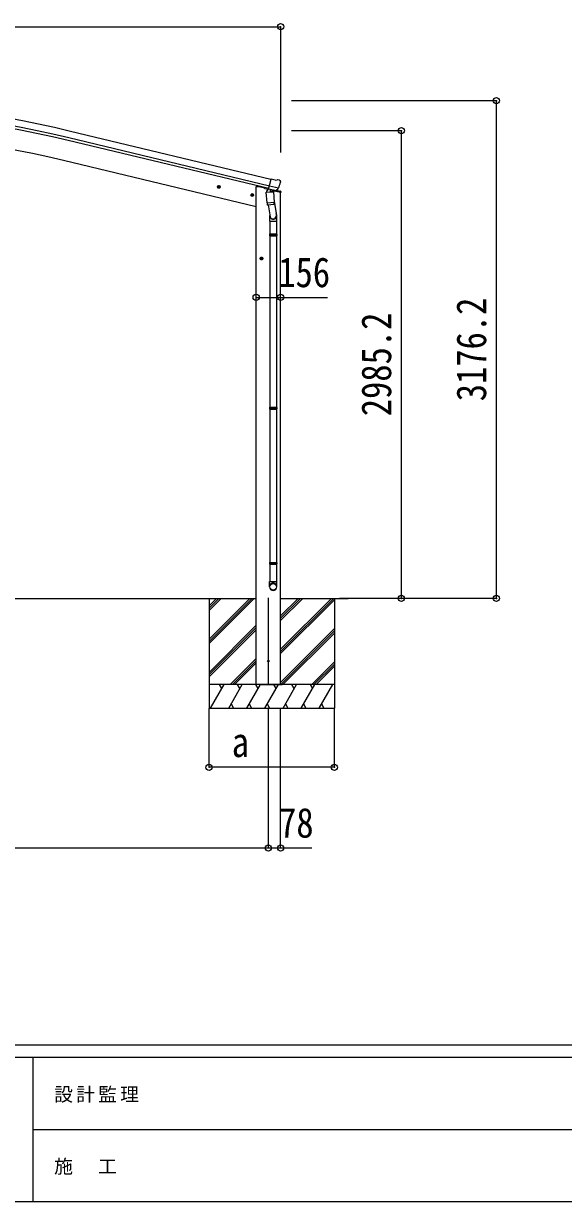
# Model space of a CAD drawing. Units: millimetres at full size, sheet at 1:40. Extents: x -11181 to 11305, y -7804 to 7716.
# Drawn here: x -4596 to -1152, y -7804 to -285 of the extents above; entities that cross this region are included whole.
import ezdxf
from ezdxf.enums import TextEntityAlignment as Align

# ---------------------------------------------------------------- set-up
doc = ezdxf.new("R2010")
doc.units = ezdxf.units.MM
doc.header["$LTSCALE"] = 40
doc.header["$PDMODE"] = 32
doc.header["$PDSIZE"] = 40
for name, color, linetype, lineweight in [('0-0_0', 7, 'Continuous', 9), ('0-1_本体', 4, 'Continuous', 9), ('0-2_部品', 7, 'Continuous', 9), ('0-8_PARTS2', 2, 'Continuous', 9), ('0-A_寸法', 6, 'Continuous', 9), ('F-0_240', 7, 'Continuous', 9)]:
    doc.layers.add(name, color=color, linetype=linetype, lineweight=lineweight)
doc.styles.add('ＭＳ ゴシック', font='')
doc.styles.get('ＭＳ ゴシック').set_extended_font_data('MS Gothic')

msp = doc.modelspace()

# ---------------------------------------------------------------- linework, layer by layer
at = {"layer": '0-0_0'}
for p, q in [((-8783.07, -3954.07), (-3112.92, -3954.07)), ((-3413.2, -4002.67), (-3364.59, -3954.06)), ((-3413.2, -3954.07), (-3413.2, -4654.07)), ((-3413.2, -4214.8), (-3152.47, -3954.07)), ((-3413.2, -4228.94), (-3138.32, -3954.07)), ((-3413.2, -4243.08), (-3124.18, -3954.07)), ((-3413.2, -4030.95), (-3336.31, -3954.07)), ((-3413.2, -4016.81), (-3350.46, -3954.07)), ((-2956.42, -3954.07), (-2525.03, -3954.07)), ((-2956.42, -4278.51), (-2631.97, -3954.07)), ((-2956.42, -4292.66), (-2617.82, -3954.07)), ((-2956.42, -4094.67), (-2815.81, -3954.07)), ((-2956.42, -4080.53), (-2829.96, -3954.07)), ((-2956.42, -4066.38), (-2844.1, -3954.07)), ((-2956.42, -4306.8), (-2613.2, -3963.58)), ((-2613.2, -3954.07), (-2613.2, -4654.07)), ((-3413.2, -4426.93), (-3112.42, -4126.15)), ((-3413.2, -4441.07), (-3112.42, -4140.29)), ((-3413.2, -4455.21), (-3112.42, -4154.43)), ((-2956.42, -4490.65), (-2613.2, -4147.43)), ((-2955.7, -4504.07), (-2613.2, -4161.57)), ((-2941.55, -4504.07), (-2613.2, -4175.71)), ((-3278.21, -4504.07), (-3112.42, -4338.28)), ((-3264.06, -4504.07), (-3112.42, -4352.42)), ((-2757.71, -4504.07), (-2613.2, -4359.56)), ((-3249.92, -4504.07), (-3112.42, -4366.56)), ((-2743.56, -4504.07), (-2613.2, -4373.7)), ((-2729.42, -4504.07), (-2613.2, -4387.85)), ((-2613.2, -4504.07), (-3413.2, -4504.07)), ((-3402.91, -4654.07), (-3316.31, -4504.07)), ((-3331.31, -4530.05), (-3346.31, -4504.07)), ((-3287.44, -4654.07), (-3200.83, -4504.07)), ((-3215.84, -4530.05), (-3230.84, -4504.07)), ((-3171.97, -4654.07), (-3085.37, -4504.07)), ((-3100.37, -4530.05), (-3115.37, -4504.07)), ((-3080.2, -4504.07), (-2946.2, -4504.07)), ((-3056.5, -4654.07), (-2969.89, -4504.07)), ((-2984.9, -4530.05), (-2999.9, -4504.07)), ((-2941.03, -4654.07), (-2854.42, -4504.07)), ((-2869.43, -4530.05), (-2884.43, -4504.07)), ((-2825.56, -4654.07), (-2738.95, -4504.07)), ((-2768.96, -4504.07), (-2753.95, -4530.05)), ((-2710.09, -4654.07), (-2623.48, -4504.07)), ((-3413.2, -4654.07), (-2613.2, -4654.07)), ((-3272.44, -4628.09), (-3257.44, -4654.07)), ((-3156.97, -4628.09), (-3141.97, -4654.07)), ((-3041.5, -4628.09), (-3026.5, -4654.07)), ((-2926.03, -4628.09), (-2911.03, -4654.07)), ((-2810.56, -4628.09), (-2795.56, -4654.07)), ((-2695.09, -4628.09), (-2680.09, -4654.07))]:
    msp.add_line(p, q, dxfattribs=at)
at = {"layer": '0-1_本体'}
for p, q in [((-3018.1, -1280.34), (-4297.2, -973.26)), ((-3032.11, -1338.69), (-4311.21, -1031.6)), ((-3028.18, -1322.32), (-4307.28, -1015.24)), ((-3112.67, -1454.07), (-4341.79, -1158.98)), ((-3112.67, -1454.07), (-4341.79, -1158.98)), ((-3112.67, -1324.69), (-3092.67, -1324.69)), ((-3112.67, -4504.07), (-3112.67, -1324.69)), ((-3092.67, -1324.69), (-3059.16, -1332.73)), ((-2957.17, -4504.07), (-2957.17, -1363.89))]:
    msp.add_line(p, q, dxfattribs=at)
for radius in [7073, 7029.83, 7013, 6882, 6882]:
    msp.add_arc((-5948.36, -7850.83), radius, 76.5, 103.5, dxfattribs=at)
at = {"layer": '0-2_部品'}
for p, q in [((-3360.83, -1325.58), (-3341.38, -1330.25)), ((-3353.24, -1320.72), (-3358.41, -1326.16)), ((-3353.44, -1337.64), (-3348.77, -1318.19)), ((-3345.94, -1322.47), (-3353.24, -1320.72)), ((-3348.98, -1335.11), (-3343.81, -1329.67)), ((-3343.81, -1329.67), (-3345.94, -1322.47)), ((-3059.14, -1332.19), (-3059.14, -1335.35)), ((-3037.1, -1344.58), (-3055.31, -1340.21)), ((-3033.42, -1340.34), (-3046.73, -1355.66)), ((-3032.48, -1340.28), (-3033.42, -1340.34)), ((-3029.39, -1342.75), (-3030.92, -1342.38)), ((-2992.69, -1351.56), (-3029.39, -1342.75)), ((-2970.76, -1336.56), (-3028.27, -1322.75)), ((-3023.44, -1344.57), (-3022.42, -1359.18)), ((-2991.76, -1284.94), (-3017.7, -1278.71)), ((-2990.32, -1352.04), (-2997.84, -1350.23)), ((-2994.53, -1351.79), (-2994.48, -1352.53)), ((-2991.16, -1351.93), (-2992.69, -1351.56)), ((-2991.76, -1284.94), (-2978.5, -1282.24)), ((-2987.61, -1351.47), (-2971.24, -1336.98)), ((-2983.83, -1348.12), (-2956.89, -1354.58)), ((-2964.02, -1285.43), (-2977.21, -1282.26)), ((-2960.93, -1287.68), (-2957.07, -1293.97)), ((-2956.71, -1296.25), (-2956.98, -1297.4)), ((-3146.91, -1376.94), (-3127.46, -1381.61)), ((-3139.32, -1372.08), (-3144.48, -1377.52)), ((-3139.52, -1389), (-3134.85, -1369.55)), ((-3132.02, -1373.83), (-3139.32, -1372.08)), ((-3135.05, -1386.47), (-3129.89, -1381.03)), ((-3129.89, -1381.03), (-3132.02, -1373.83)), ((-3047.84, -1362.11), (-3002.15, -1358.92)), ((-3043.16, -1428.95), (-3047.84, -1362.11)), ((-3046.73, -1355.66), (-3046.29, -1362)), ((-3043.16, -1428.95), (-2997.47, -1425.75)), ((-2995.23, -1353.57), (-3021.05, -1360.01)), ((-3003.92, -1355.74), (-3003.69, -1359.03)), ((-3002.15, -1358.92), (-2997.47, -1425.75)), ((-2997.83, -1420.63), (-2983.29, -1508.5)), ((-2996.62, -1438.22), (-2997.49, -1425.76)), ((-2954.59, -1364.39), (-2997.4, -1354.11)), ((-2954.59, -1357.5), (-2954.59, -1364.39)), ((-3043.15, -1428.95), (-3042.26, -1441.64)), ((-2998.46, -1440.36), (-3040.16, -1443.27)), ((-3036.62, -1443.03), (-3024, -1517.82)), ((-2997.01, -1439.58), (-2997.01, -1439.58)), ((-3027.14, -1511.01), (-3027.14, -1545.66)), ((-3027.14, -1545.66), (-2981.14, -1545.66)), ((-3025.14, -1545.66), (-3025.14, -1628.32)), ((-2983.14, -1545.66), (-2983.14, -1628.32)), ((-2981.14, -1545.66), (-2981.14, -1511.31)), ((-3027.14, -1630.32), (-3026.14, -1628.32)), ((-3027.14, -1630.32), (-2981.14, -1630.32)), ((-3027.14, -1630.32), (-3027.14, -1638.32)), ((-3027.14, -1638.32), (-2981.14, -1638.32)), ((-3027.14, -1638.32), (-3026.14, -1640.32)), ((-3026.14, -1628.32), (-2982.14, -1628.32)), ((-3026.14, -1640.32), (-2982.14, -1640.32)), ((-3025.14, -1640.32), (-3025.14, -2734.51)), ((-2983.14, -1640.32), (-2983.14, -2734.51)), ((-2981.14, -1630.32), (-2982.14, -1628.32)), ((-3088.65, -1784.19), (-3068.65, -1784.19)), ((-3082.4, -1777.69), (-3086.16, -1784.19)), ((-3074.9, -1777.69), (-3082.4, -1777.69)), ((-3078.65, -1794.19), (-3078.65, -1774.19)), ((-3071.15, -1784.19), (-3074.9, -1777.69)), ((-3074.9, -1790.69), (-3071.15, -1784.19)), ((-3027.14, -2736.51), (-3026.14, -2734.51)), ((-3027.14, -2736.51), (-2981.14, -2736.51)), ((-3027.14, -2736.51), (-3027.14, -2744.51)), ((-3027.14, -2744.51), (-2981.14, -2744.51)), ((-3027.14, -2744.51), (-3026.14, -2746.51)), ((-3026.14, -2734.51), (-2982.14, -2734.51)), ((-3026.14, -2746.51), (-2982.14, -2746.51)), ((-3025.14, -2746.51), (-3025.14, -3724.69)), ((-2983.14, -2746.51), (-2983.14, -3724.69)), ((-2981.14, -2736.51), (-2982.14, -2734.51)), ((-3027.14, -3726.69), (-3026.14, -3724.69)), ((-3027.14, -3726.69), (-2981.14, -3726.69)), ((-3027.14, -3726.69), (-3027.14, -3734.69)), ((-3027.14, -3734.69), (-2981.14, -3734.69)), ((-3027.14, -3734.69), (-3026.14, -3736.69)), ((-3026.14, -3724.69), (-2982.14, -3724.69)), ((-3026.14, -3736.69), (-2982.14, -3736.69)), ((-3025.14, -3736.69), (-3025.14, -3846.7)), ((-2983.14, -3736.69), (-2983.14, -3846.7)), ((-2981.14, -3726.69), (-2982.14, -3724.69)), ((-3027.14, -3880.84), (-3027.14, -3846.7)), ((-3027.14, -3846.7), (-2981.14, -3846.7)), ((-2981.14, -3880.84), (-2981.14, -3846.7))]:
    msp.add_line(p, q, dxfattribs=at)
for points in [[(-3358.41, -1326.16), (-3356.27, -1333.36), (-3348.98, -1335.11)], [(-3023.12, -1344.16), (-3032.85, -1341.83), (-3017.7, -1278.71)], [(-3023.12, -1344.16), (-3022.89, -1344.31), (-2998.12, -1350.26), (-2997.84, -1350.23)], [(-2970.49, -1335.98), (-2971.08, -1336.83), (-2971.24, -1336.98)], [(-3144.48, -1377.52), (-3142.35, -1384.72), (-3135.05, -1386.47)], [(-2981.14, -1630.32), (-2981.14, -1638.32), (-2982.14, -1640.32)], [(-3086.16, -1784.19), (-3082.4, -1790.69), (-3074.9, -1790.69)], [(-2981.14, -2736.51), (-2981.14, -2744.51), (-2982.14, -2746.51)], [(-2981.14, -3726.69), (-2981.14, -3734.69), (-2982.14, -3736.69)]]:
    msp.add_lwpolyline(points, dxfattribs=at)
for centre, radius in [((-3351.11, -1327.92), 8.5), ((-3351.11, -1327.92), 7.7), ((-3351.11, -1327.92), 6.5), ((-3137.19, -1379.27), 8.5), ((-3137.19, -1379.27), 7.7), ((-3137.19, -1379.27), 6.5), ((-3078.65, -1784.19), 8.5), ((-3078.65, -1784.19), 7.7), ((-3078.65, -1784.19), 6.5)]:
    msp.add_circle(centre, radius, dxfattribs=at)
at = {"layer": '0-2_部品', "color": 4}
msp.add_circle((-3034.92, -4354.07), 4.5, dxfattribs=at)
at = {"layer": '0-2_部品'}
for centre, radius, start, end in [((-3054.14, -1335.35), 5, 180, 256.5), ((-3030.81, -1341.9), 0.5, 221.23754, 256.5), ((-3024.04, -1344.66), 0.604, 7.79405, 79.40158), ((-2995.47, -1352.6), 1, 284, 4), ((-2994.03, -1351.75), 0.5, 76.5, 184), ((-2991.04, -1351.44), 0.5, 256.5, 291.76246), ((-2977.91, -1285.18), 3, 76.5, 101.5), ((-3153.79, -1250.15), 202.4, 334.90875, 346.5), ((-2965.19, -1290.29), 5, 31.5, 76.5), ((-3021.4, -1359.04), 1.03, 188.03431, 289.96103), ((-2957.59, -1357.5), 3, 0, 76.5), ((-3040.3, -1441.28), 2, 190.53157, 274), ((-2998.6, -1438.36), 2, 274, 322.59038), ((-2998.56, -1438.39), 1.95, 322.52234, 4.95983), ((-3011.14, -1511.31), 30, 0, 2.54858)]:
    msp.add_arc(centre, radius, start, end, dxfattribs=at)
for centre, major_axis, ratio, start_param, end_param in [((-2989.63, -1349.11), (0.73, -2.92), 0.997631, 5.8041905, 5.8929484), ((-2989.66, -1348.99), (-2.63, 3.16), 0.650902, 2.1145521, 2.1873627), ((-2989.6, -1349.21), (0.73, -2.92), 0.997631, 5.965759, 6.7621801), ((-2959.63, -1295.54), (1.57, -2.57), 0.99628, 0.7835347, 1.5707963), ((-3004.14, -1511.01), (-23, 0), 0.996195, 6.0000678, 10.0103449), ((-3004.14, -1511.01), (-21, 0), 0.996195, 0.3319459, 3.3482706), ((-3004.14, -3879.09), (23, 0), 0.996195, 6.2831853, 9.424778), ((-3004.14, -3880.84), (23, 0), 0.996195, 6.2831853, 9.424778), ((-3004.14, -3880.84), (0, -23.43), 0.981806, 4.712389, 7.8539816)]:
    msp.add_ellipse(centre, major_axis=major_axis, ratio=ratio, start_param=start_param, end_param=end_param, dxfattribs=at)
msp.add_ellipse((-3004.14, -3880.84), major_axis=(-21, 0), ratio=0.996195, dxfattribs=at)
at = {"layer": '0-8_PARTS2', "color": 6}
msp.add_line((-8939.57, -305.07), (-2956.55, -305.07), dxfattribs=at)
at = {"layer": '0-8_PARTS2'}
msp.add_line((-3034.92, -3951.57), (-3034.92, -4506.57), dxfattribs=at)
at = {"layer": '0-A_寸法'}
for p, q in [((-2956.55, -305.07), (-2956.55, -1107.4)), ((-1579.97, -777.83), (-2886.4, -777.83)), ((-1579.97, -3954.07), (-1579.97, -777.83)), ((-2185.95, -968.83), (-2886.4, -968.83)), ((-2185.95, -3954.07), (-2185.95, -968.83)), ((-3112.42, -2032.82), (-2956.42, -2032.82)), ((-2956.42, -2032.82), (-2656.42, -2032.82)), ((-2185.95, -3954.07), (-2580.19, -3954.07)), ((-1579.97, -3954.07), (-2185.95, -3954.07)), ((-3413.2, -5031.97), (-3413.2, -4657.56)), ((-3034.42, -5546.96), (-3034.42, -4657.56)), ((-2956.42, -5546.96), (-2956.42, -4657.56)), ((-2613.2, -5031.97), (-2613.2, -4657.56)), ((-2613.2, -5031.97), (-3413.2, -5031.97)), ((-8861.8, -5546.96), (-3034.42, -5546.96)), ((-3034.42, -5546.96), (-2956.42, -5546.96)), ((-2956.42, -5546.96), (-2756.42, -5546.96))]:
    msp.add_line(p, q, dxfattribs=at)
for p in [(-2956.55, -305.07), (-1579.97, -777.83), (-2185.95, -968.83), (-3112.42, -2032.82), (-2956.42, -2032.82), (-2185.95, -3954.07), (-1579.97, -3954.07), (-3413.2, -5031.97), (-2613.2, -5031.97), (-3034.42, -5546.96), (-2956.42, -5546.96)]:
    msp.add_point(p, dxfattribs=at)
at = {"layer": 'F-0_240', "color": 5}
for p, q in [((-11180.61, -6803.54), (10739.39, -6803.54)), ((-11180.61, -6883.54), (7183.72, -6883.54)), ((-4536.28, -6883.54), (-4536.28, -7803.54)), ((-4536.28, -7343.54), (3663.72, -7343.54)), ((-11180.61, -7803.54), (10739.39, -7803.54))]:
    msp.add_line(p, q, dxfattribs=at)

# ---------------------------------------------------------------- texts
at = {"layer": '0-A_寸法', "color": 7, "style": 'ＭＳ ゴシック', "width": 0.85}
for s, p in [('156', (-2971.42, -2024.82)), ('a', (-3268.2, -5023.97)), ('78', (-2966.42, -5538.96))]:
    msp.add_text(s, height=190.6, dxfattribs=at).set_placement(p, align=Align.BOTTOM_LEFT)
for s, p in [('3176.2', (-1587.97, -2695.95)), ('2985.2', (-2193.95, -2791.45))]:
    msp.add_text(s, height=190.6, rotation=90, dxfattribs=at).set_placement(p, align=Align.BOTTOM_LEFT)
at = {"layer": 'F-0_240', "char_height": 87.98, "attachment_point": 7, "style": 'ＭＳ ゴシック'}
for s, insert in [('\\T1.17;設計監理', (-4401.18, -7173.54)), ('\\T1.17;施\u3000工', (-4401.18, -7633.54))]:
    msp.add_mtext(s, dxfattribs=dict(at, insert=insert))

doc.saveas('drawing.dxf')
